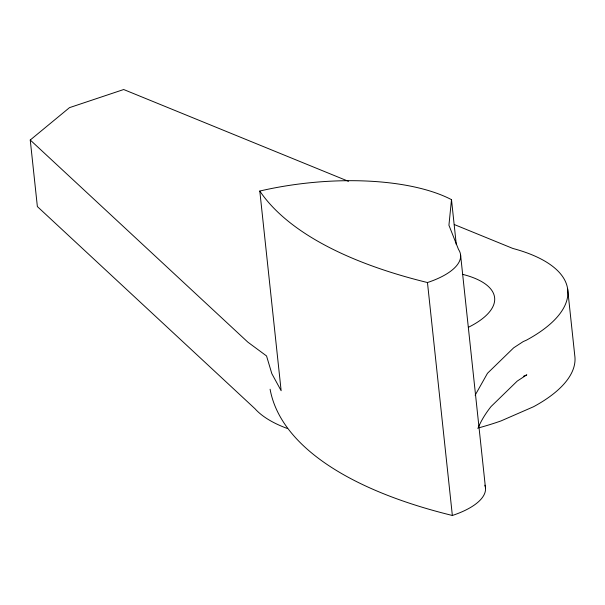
<?xml version="1.0" encoding="UTF-8"?>
<svg xmlns="http://www.w3.org/2000/svg" width="605" height="605" viewBox="0 0 605 605"><rect width="100%" height="100%" fill="white"/><g stroke="black" fill="none" stroke-linecap="round" stroke-linejoin="round"><path stroke-width="0.91" d="M348.465 181.319L123.692 89.525L69.492 107.645L30.25 140.012L247.868 342.158L266.54 355.952L271.827 373.64L281.136 390.709L259.802 191.044A164.348 65.272 -6.1 0 1 451.496 199.65L448.925 225.257L458.537 249.502A68.66 27.27 -6.1 0 1 427.463 282.535L452.358 515.475A68.66 27.27 -6.1 0 0 484.847 485.18M475.122 395.246L487.486 373.285L513.683 347.807L523.242 341.568L526.373 340.199A164.976 65.522 -6.1 0 0 512.881 248.466L454.287 224.538M523.355 376.348L526.796 374.843L517.237 381.082L491.041 406.56A330.496 131.255 -6.1 0 0 477.882 428.537M567.634 288.895L574.75 355.453A164.976 65.522 -6.1 0 1 533.489 406.757L501.053 420.906A164.976 65.522 -6.1 0 1 479.19 427.72M460.602 255.083L485.49 488.023M451.496 199.65L456.299 244.639M30.25 140.012L37.366 206.57L254.977 408.715A164.976 65.522 -6.1 0 0 287.488 428.537M462.591 274.345A91.415 36.308 -6.1 0 1 468.603 327.192M452.358 515.475A513.259 203.84 -6.1 0 1 270.095 389.227M427.463 282.535A513.259 203.84 -6.1 0 1 259.802 191.044"/></g></svg>
